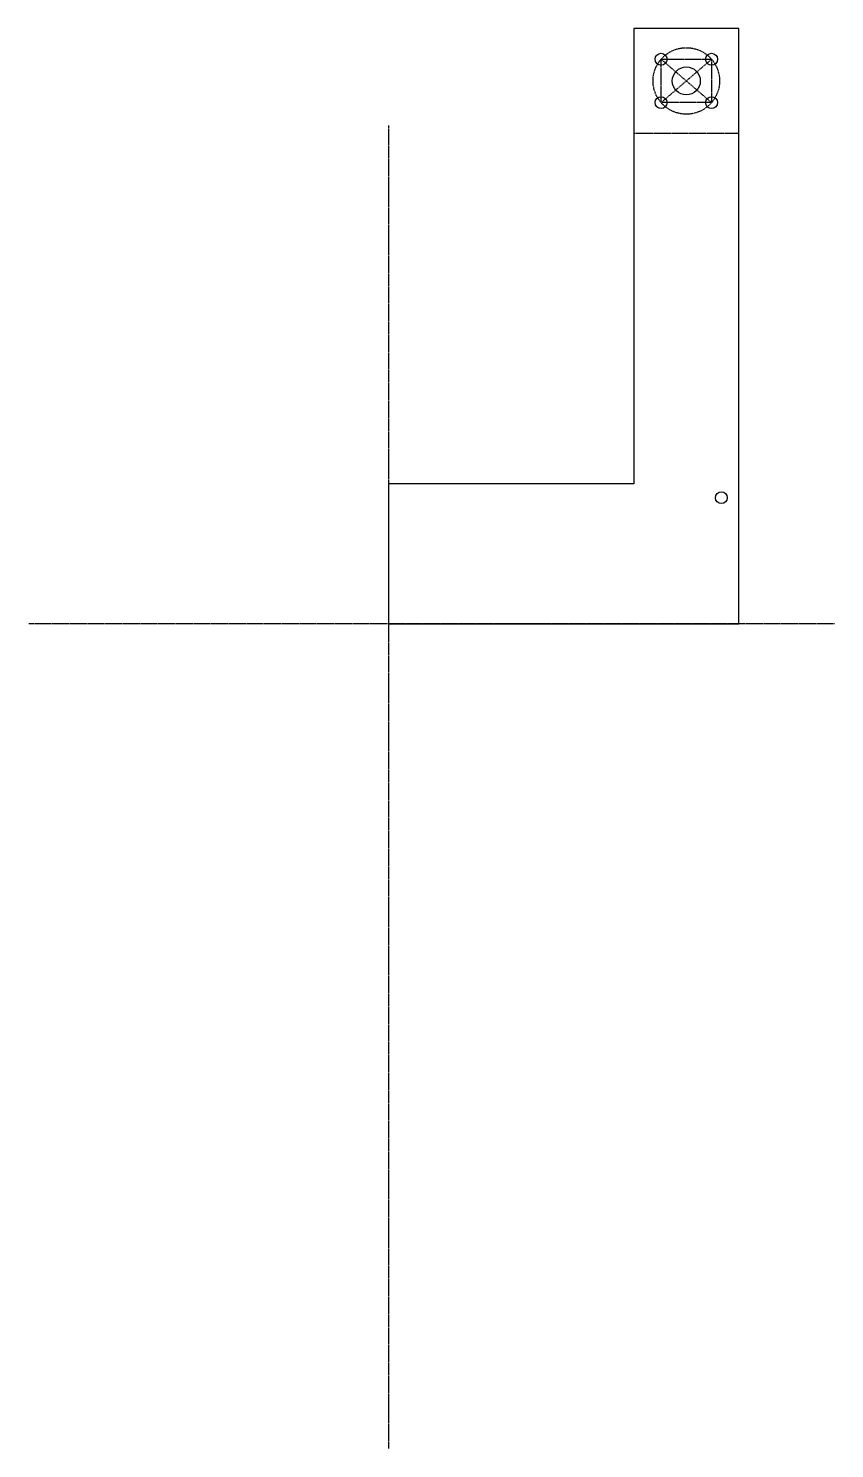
# Model space of a CAD drawing. Header units: millimetres. Extents: x -103 to 127, y -236 to 170.
import ezdxf

# ---------------------------------------------------------------- set-up
doc = ezdxf.new("R2010")
doc.units = ezdxf.units.MM
doc.linetypes.add('DASHED', pattern=[0.2067, 0.1654, -0.0413])

msp = doc.modelspace()

# ---------------------------------------------------------------- linework, layer by layer
at = {"color": 2, "linetype": 'DASHED', "lineweight": 25, "true_color": 0xffff00}
for p, q in [((77.8, 148.8), (77.8, 161.2)), ((77.8, 161.2), (92.2, 161.2)), ((92.2, 148.8), (77.8, 161.2)), ((77.8, 148.8), (92.2, 161.2)), ((92.2, 161.2), (92.2, 148.8)), ((92.2, 148.8), (77.8, 148.8)), ((0, 142.26), (0, -235.52)), ((100, 140), (70, 140)), ((127.32, 0), (-102.78, 0))]:
    msp.add_line(p, q, dxfattribs=at)
msp.add_lwpolyline([(0, 0), (100, 0), (100, 50), (100, 170), (70, 170), (70, 40), (0, 40)], close=True)
msp.add_circle((85, 155), 9.5, dxfattribs=at)
for centre, radius in [((77.8, 161.2), 1.7), ((92.2, 161.2), 1.7), ((85, 155), 4), ((77.8, 148.8), 1.7), ((92.2, 148.8), 1.7), ((95, 36), 1.7)]:
    msp.add_circle(centre, radius)

doc.saveas('drawing.dxf')
